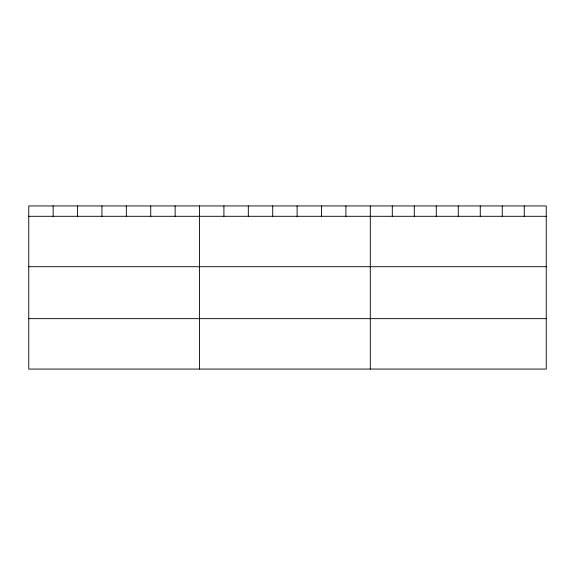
<?xml version="1.0" encoding="UTF-8"?>
<svg xmlns="http://www.w3.org/2000/svg" width="575" height="575" viewBox="0 0 575 575"><rect width="100%" height="100%" fill="white"/><g stroke="black" fill="none" stroke-linecap="round" stroke-linejoin="round"><path stroke-width="0.86" d="M546.25 216.301L546.25 369.064L28.75 369.064L28.75 205.936L546.25 205.936L546.25 216.301L28.75 216.301M28.75 266.707L546.25 266.707M28.75 318.651L546.25 318.651M524.256 205.936L524.256 216.301M502.262 205.936L502.262 216.301M480.269 205.936L480.269 216.301M458.275 205.936L458.275 216.301M436.281 205.936L436.281 216.301M414.287 205.936L414.287 216.301M392.294 205.936L392.294 216.301M370.3 205.936L370.3 369.064M345.906 205.936L345.906 216.301M321.504 205.936L321.504 216.301M297.11 205.936L297.11 216.301M272.715 205.936L272.715 216.301M248.321 205.936L248.321 216.301M223.919 205.936L223.919 216.301M199.525 205.936L199.525 369.064M175.131 205.936L175.131 216.301M150.729 205.936L150.729 216.301M126.335 205.936L126.335 216.301M101.94 205.936L101.94 216.301M77.546 205.936L77.546 216.301M53.144 205.936L53.144 216.301"/></g></svg>
